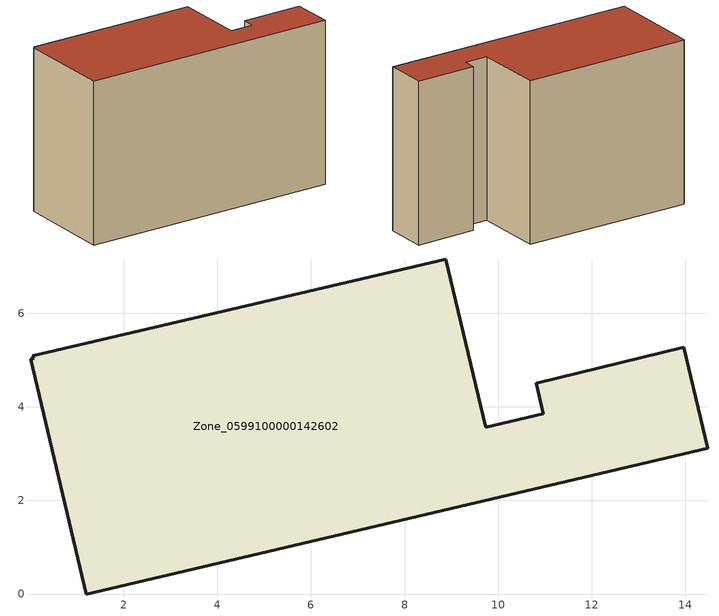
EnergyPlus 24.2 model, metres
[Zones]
Zone_0599100000142602
 floor ground (C_G): 1.2,0 0.01,5.02 0.07,5.04 0.06,5.09 8.88,7.16 9.74,3.56 10.97,3.85 10.82,4.51 13.97,5.27 14.48,3.12 z0
 wall outside (C_F): 14.48,3.12 13.97,5.27 10.82,4.51 10.97,3.85 9.74,3.56 8.88,7.16 0.06,5.09 0.07,5.04 0.01,5.02 1.2,0 14.48,3.12 z0:8.65
 roof outside (C_R): 0.01,5.02 1.2,0 14.48,3.12 13.97,5.27 10.82,4.51 10.97,3.85 9.74,3.56 8.88,7.16 0.06,5.09 0.07,5.04 z8.65
[BUILDING]
Pand.0599100000142602: North Axis=0; Terrain=City; Loads Convergence Tolerance Value=0.04; Temperature Convergence Tolerance Value=0.4; Solar Distribution=FullExterior; Maximum Number of Warmup Days=25; Minimum Number of Warmup Days=1
[Site:Location]
Rotterdam.The.Hague.AP_ZH_NLD Design_Conditions: Latitude=51.96; Longitude=4.45; Time Zone=1; Elevation=-4.5
[SITE:GROUNDTEMPERATURE:BUILDINGSURFACE]
18, 18, 18, 18, 18, 18, 18, 18, 18, 18, 18, 18
[MATERIAL] Thermal Absorptance=0.9; Solar Absorptance=0.7; Visible Absorptance=0.7
Name | Roughness | Thickness | Conductivity | Density | Specific Heat
G.TI.1975-1991 | MediumSmooth | 0.15 | 0.288461 | 540 | 1210
F.TI.1975-1991 | Rough | 0.3 | 0.230769 | 1920 | 840
R.TI.1975-1991 | MediumRough | 0.2 | 0.153846 | 1500 | 1000
[CONSTRUCTION]
C_G: G.TI.1975-1991
C_F: F.TI.1975-1991
C_R: R.TI.1975-1991
[ZONE]
Zone_0599100000142602: Type=1; Multiplier=1; Ceiling Height=Autocalculate; Volume=Autocalculate; Floor Area=autocalculate; Part of Total Floor Area=Yes
[ZONEINFILTRATION:DESIGNFLOWRATE]
Infil_Zone_0599100000142602: Zone or ZoneList or Space or SpaceList=Zone_0599100000142602; Schedule=AlwaysOn; Design Flow Rate Calculation Method=Flow/Area; Flow Rate per Floor Area=0.003; Constant Term Coefficient=1; Temperature Term Coefficient=0; Velocity Term Coefficient=0; Velocity Squared Term Coefficient=0
[HVACTEMPLATE:ZONE:IDEALLOADSAIRSYSTEM]
Zone_0599100000142602: Maximum Heating Supply Air Temperature=50; Minimum Cooling Supply Air Temperature=13; Maximum Heating Supply Air Humidity Ratio=0.0156; Minimum Cooling Supply Air Humidity Ratio=0.0077; Heating Limit=NoLimit; Cooling Limit=NoLimit; Dehumidification Control Type=ConstantSensibleHeatRatio; Cooling Sensible Heat Ratio=0.7; Dehumidification Setpoint=60; Humidification Control Type=None; Humidification Setpoint=30; Outdoor Air Method=None; Outdoor Air Flow Rate per Person=0.00944; Outdoor Air Flow Rate per Zone Floor Area=0; Outdoor Air Flow Rate per Zone=0; Demand Controlled Ventilation Type=None; Outdoor Air Economizer Type=NoEconomizer; Heat Recovery Type=None; Sensible Heat Recovery Effectiveness=0.7; Latent Heat Recovery Effectiveness=0.65
[ZONECONTROL:THERMOSTAT]
ThermostatControl_Zone_0599100000142602: Zone or ZoneList=Zone_0599100000142602; Control Type Schedule=DualSetpointControlType; Control 1=Thermostat_Zone_0599100000142602; Temperature Difference Between Cutout And Setpoint=0
[THERMOSTATSETPOINT:DUALSETPOINT]
Thermostat_Zone_0599100000142602: Heating Setpoint Temperature Schedule=HeatingSetpoint_Zone_0599100000142602; Cooling Setpoint Temperature Schedule=CoolingSetpoint_Zone_0599100000142602
[SCHEDULE:COMPACT]
HeatingSetpoint_Zone_0599100000142602: Through: 12/31, For: AllDays, Until: 24:00, 21
CoolingSetpoint_Zone_0599100000142602: Through: 12/31, For: AllDays, Until: 24:00, 24
DualSetpointControlType: Through: 12/31, For: AllDays, Until: 24:00, 4
AlwaysOn: Through: 12/31, For: AllDays, Until: 24:00, 1
